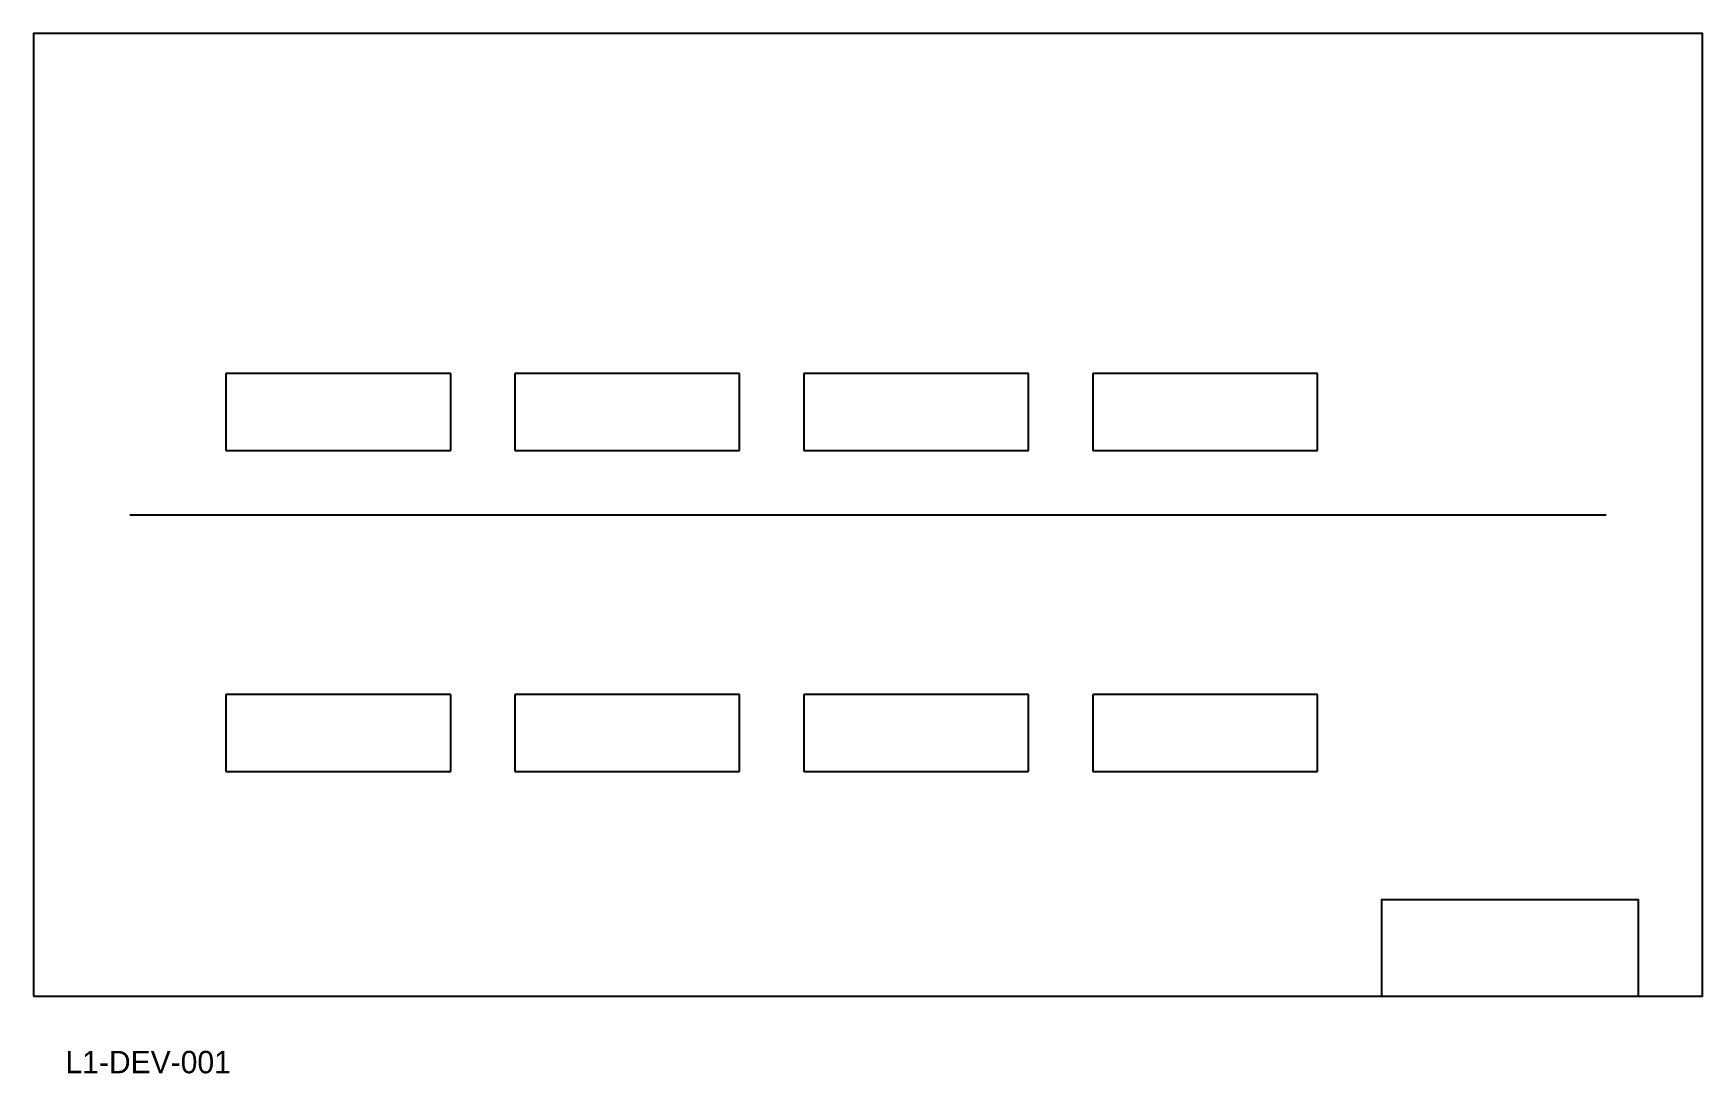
# Model space of a CAD drawing. Header units: millimetres. Extents: x 0 to 26000, y -1205 to 15000.
import ezdxf

# ---------------------------------------------------------------- set-up
doc = ezdxf.new("R2010")
doc.units = ezdxf.units.MM
doc.layers.get('0').update_dxf_attribs({"linetype": 'CONTINUOUS'})
for name, color, linetype in [('AISLE', 4, 'CONTINUOUS'), ('ANNOTATION', 7, 'CONTINUOUS'), ('DOCK', 5, 'CONTINUOUS'), ('DOOR', 2, 'CONTINUOUS'), ('RACK', 3, 'CONTINUOUS'), ('WALL', 7, 'CONTINUOUS')]:
    doc.layers.add(name, color=color, linetype=linetype)

# ---------------------------------------------------------------- blocks, each defined once
blk = doc.blocks.new('RACK_UNIT')
for p, q in [((3500, 1200), (0, 1200)), ((0, 1200), (0, 0)), ((3500, 0), (3500, 1200)), ((0, 0), (3500, 0))]:
    blk.add_line(p, q)

msp = doc.modelspace()

# ---------------------------------------------------------------- linework, layer by layer
at = {"layer": 'AISLE'}
msp.add_line((1500, 7500), (24500, 7500), dxfattribs=at)
at = {"layer": 'DOCK'}
msp.add_lwpolyline([(21000, 0), (25000, 0), (25000, 1500), (21000, 1500)], close=True, dxfattribs=at)
at = {"layer": 'DOOR'}
msp.add_line((12000, 0), (14000, 0), dxfattribs=at)
at = {"layer": 'WALL'}
msp.add_lwpolyline([(0, 0), (26000, 0), (26000, 15000), (0, 15000)], close=True, dxfattribs=at)

# ---------------------------------------------------------------- block references
at = {"layer": 'RACK'}
for p in [(3000, 8500), (7500, 8500), (12000, 8500), (16500, 8500), (3000, 3500), (7500, 3500), (12000, 3500), (16500, 3500)]:
    msp.add_blockref('RACK_UNIT', p, dxfattribs=at)

# ---------------------------------------------------------------- texts
at = {"layer": 'ANNOTATION'}
msp.add_text('L1-DEV-001', height=350, dxfattribs=at).set_placement((500, -1200))

doc.saveas('drawing.dxf')
